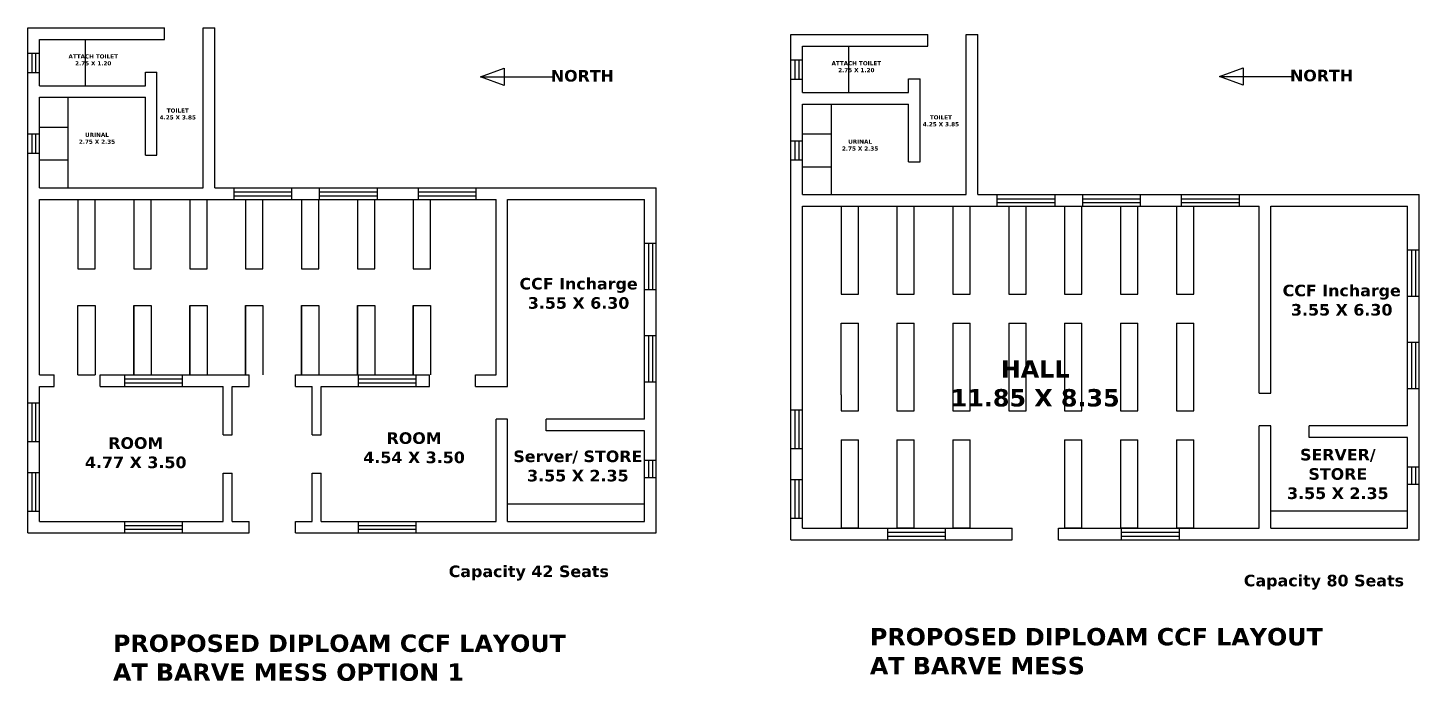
# Model space of a CAD drawing. Header units: inches. Extents: x -10.9 to 63.7, y -23.5 to 18.
# Drawn here: x 27.61 to 63.71, y 1.01 to 17.96 of the extents above; entities that cross this region are included whole.
import ezdxf

# ---------------------------------------------------------------- set-up
doc = ezdxf.new("R2010")
doc.units = ezdxf.units.IN
doc.header["$MEASUREMENT"] = 0
doc.styles.get("Standard").update_dxf_attribs({"font": 'arial.ttf'})

msp = doc.modelspace()

# ---------------------------------------------------------------- linework, layer by layer
for p, q in [((27.61411, 4.85918), (27.61411, 17.95918)), ((27.61411, 17.95918), (31.16411, 17.95918)), ((31.16411, 17.65918), (31.16411, 17.95918)), ((32.16411, 13.80918), (32.16411, 17.95918)), ((32.16411, 17.95918), (32.46411, 17.95918)), ((32.46411, 13.80918), (32.46411, 17.95918)), ((47.41429, 4.68241), (47.41429, 17.78241)), ((47.41429, 17.78241), (50.96429, 17.78241)), ((50.96429, 17.48241), (50.96429, 17.78241)), ((51.96429, 13.63241), (51.96429, 17.78241)), ((51.96429, 17.78241), (52.26429, 17.78241)), ((52.26429, 13.63241), (52.26429, 17.78241)), ((27.91411, 16.45918), (27.91411, 17.65918)), ((27.91411, 17.65918), (31.16411, 17.65918)), ((29.11411, 16.45918), (29.11411, 17.65918)), ((47.71429, 16.28241), (47.71429, 17.48241)), ((47.71429, 17.48241), (50.96429, 17.48241)), ((48.91429, 16.28241), (48.91429, 17.48241)), ((27.61411, 17.30339), (27.91411, 17.30339)), ((27.71499, 17.30339), (27.71499, 16.80339)), ((27.81499, 17.30339), (27.81499, 16.80339)), ((47.41429, 17.12662), (47.71429, 17.12662)), ((47.51517, 17.12662), (47.51517, 16.62662)), ((47.61517, 17.12662), (47.61517, 16.62662)), ((27.61411, 16.80339), (27.91411, 16.80339)), ((30.66411, 16.45918), (30.66411, 16.80918)), ((30.66411, 16.80918), (30.96411, 16.80918)), ((30.96411, 14.65918), (30.96411, 16.80918)), ((39.35697, 16.69026), (39.96972, 16.91678)), ((39.35697, 16.69026), (41.23413, 16.69026)), ((39.96972, 16.46214), (39.35697, 16.69026)), ((39.96972, 16.91678), (39.96972, 16.46214)), ((47.41429, 16.62662), (47.71429, 16.62662)), ((50.46429, 16.28241), (50.46429, 16.63241)), ((50.46429, 16.63241), (50.76429, 16.63241)), ((50.76429, 14.48241), (50.76429, 16.63241)), ((58.53536, 16.69735), (59.14812, 16.92387)), ((58.53536, 16.69735), (60.41253, 16.69735)), ((59.14812, 16.46923), (58.53536, 16.69735)), ((59.14812, 16.92387), (59.14812, 16.46923)), ((27.91411, 16.45918), (30.66411, 16.45918)), ((47.71429, 16.28241), (50.46429, 16.28241)), ((27.91411, 13.80918), (27.91411, 16.15918)), ((27.91411, 16.15918), (30.66411, 16.15918)), ((28.66411, 13.80918), (28.66411, 16.15918)), ((30.66411, 14.65918), (30.66411, 16.15918)), ((47.71429, 13.63241), (47.71429, 15.98241)), ((47.71429, 15.98241), (50.46429, 15.98241)), ((48.46429, 13.63241), (48.46429, 15.98241)), ((50.46429, 14.48241), (50.46429, 15.98241)), ((27.61411, 15.20814), (27.91411, 15.20814)), ((27.71499, 15.20814), (27.71499, 14.70814)), ((27.81499, 15.20814), (27.81499, 14.70814)), ((27.91411, 15.38634), (28.66411, 15.38634)), ((47.71429, 15.20957), (48.46429, 15.20957)), ((47.41429, 15.03137), (47.71429, 15.03137)), ((47.51517, 15.03137), (47.51517, 14.53137)), ((47.61517, 15.03137), (47.61517, 14.53137)), ((27.61411, 14.70814), (27.91411, 14.70814)), ((27.91411, 14.53442), (28.66411, 14.53442)), ((30.66411, 14.65918), (30.96411, 14.65918)), ((47.41429, 14.53137), (47.71429, 14.53137)), ((50.46429, 14.48241), (50.76429, 14.48241)), ((47.71429, 14.35765), (48.46429, 14.35765)), ((27.91411, 13.80918), (32.16411, 13.80918)), ((32.46411, 13.80918), (43.91411, 13.80918)), ((32.96556, 13.50918), (32.96556, 13.80918)), ((34.46556, 13.50918), (34.46556, 13.80918)), ((35.18428, 13.50918), (35.18428, 13.80918)), ((36.68428, 13.50918), (36.68428, 13.80918)), ((37.74812, 13.50918), (37.74812, 13.80918)), ((39.24812, 13.50918), (39.24812, 13.80918)), ((43.91411, 4.85918), (43.91411, 13.80918)), ((27.91411, 13.50918), (39.76411, 13.50918)), ((27.91411, 8.95918), (27.91411, 13.50918)), ((28.91411, 13.50918), (28.91411, 11.70918)), ((29.36411, 11.70918), (29.36411, 13.50918)), ((30.36411, 13.50918), (30.36411, 11.70918)), ((30.81411, 11.70918), (30.81411, 13.50918)), ((31.81411, 13.50918), (31.81411, 11.70918)), ((32.26411, 11.70918), (32.26411, 13.50918)), ((32.96556, 13.70479), (34.46556, 13.70479)), ((32.96556, 13.60479), (34.46556, 13.60479)), ((33.26411, 13.50918), (33.26411, 11.70918)), ((33.71411, 11.70918), (33.71411, 13.50918)), ((34.71411, 13.50918), (34.71411, 11.70918)), ((35.16411, 11.70918), (35.16411, 13.50918)), ((35.18428, 13.70479), (36.68428, 13.70479)), ((35.18428, 13.60479), (36.68428, 13.60479)), ((36.16411, 13.50918), (36.16411, 11.70918)), ((36.61411, 11.70918), (36.61411, 13.50918)), ((37.61411, 13.50918), (37.61411, 11.70918)), ((37.74812, 13.70479), (39.24812, 13.70479)), ((37.74812, 13.60479), (39.24812, 13.60479)), ((38.06411, 11.70918), (38.06411, 13.50918)), ((39.76411, 8.95918), (39.76411, 13.50918)), ((40.06411, 13.50918), (43.61411, 13.50918)), ((40.06411, 8.65918), (40.06411, 13.50918)), ((43.61411, 7.80918), (43.61411, 13.50918)), ((47.71429, 13.63241), (51.96429, 13.63241)), ((52.26429, 13.63241), (63.71429, 13.63241)), ((52.76574, 13.33241), (52.76574, 13.63241)), ((52.76574, 13.52802), (54.26574, 13.52802)), ((52.76574, 13.42802), (54.26574, 13.42802)), ((54.26574, 13.33241), (54.26574, 13.63241)), ((54.98445, 13.33241), (54.98445, 13.63241)), ((54.98445, 13.52802), (56.48445, 13.52802)), ((54.98445, 13.42802), (56.48445, 13.42802)), ((56.48445, 13.33241), (56.48445, 13.63241)), ((57.5483, 13.33241), (57.5483, 13.63241)), ((57.5483, 13.52802), (59.0483, 13.52802)), ((57.5483, 13.42802), (59.0483, 13.42802)), ((59.0483, 13.33241), (59.0483, 13.63241)), ((63.71429, 4.68241), (63.71429, 13.63241)), ((47.71429, 8.78241), (47.71429, 13.33241)), ((47.71429, 13.33241), (59.56429, 13.33241)), ((48.71429, 13.33241), (48.71429, 11.05241)), ((49.16429, 11.05241), (49.16429, 13.33241)), ((50.16429, 13.33241), (50.16429, 11.05241)), ((50.61429, 11.05241), (50.61429, 13.33241)), ((51.61429, 13.33241), (51.61429, 11.05241)), ((52.06429, 11.05241), (52.06429, 13.33241)), ((53.06429, 13.33241), (53.06429, 11.05241)), ((53.51429, 11.05241), (53.51429, 13.33241)), ((54.51429, 13.33241), (54.51429, 11.05241)), ((54.96429, 11.05241), (54.96429, 13.33241)), ((55.96429, 13.33241), (55.96429, 11.05241)), ((56.41429, 11.05241), (56.41429, 13.33241)), ((57.41429, 13.33241), (57.41429, 11.05241)), ((57.86429, 11.05241), (57.86429, 13.33241)), ((59.56429, 8.48241), (59.56429, 13.33241)), ((59.86429, 13.33241), (63.41429, 13.33241)), ((59.86429, 8.48241), (59.86429, 13.33241)), ((63.41429, 7.63241), (63.41429, 13.33241)), ((43.61411, 12.37557), (43.91411, 12.37557)), ((43.71772, 12.37557), (43.71772, 11.17557)), ((43.81772, 12.37557), (43.81772, 11.17557)), ((63.41429, 12.1988), (63.71429, 12.1988)), ((63.5179, 12.1988), (63.5179, 10.9988)), ((63.6179, 12.1988), (63.6179, 10.9988)), ((28.91411, 11.70918), (29.36411, 11.70918)), ((30.36411, 11.70918), (30.81411, 11.70918)), ((31.81411, 11.70918), (32.26411, 11.70918)), ((33.26411, 11.70918), (33.71411, 11.70918)), ((34.71411, 11.70918), (35.16411, 11.70918)), ((36.16411, 11.70918), (36.61411, 11.70918)), ((37.61411, 11.70918), (38.06411, 11.70918)), ((43.61411, 11.17557), (43.91411, 11.17557)), ((48.71429, 11.05241), (49.16429, 11.05241)), ((50.16429, 11.05241), (50.61429, 11.05241)), ((51.61429, 11.05241), (52.06429, 11.05241)), ((53.06429, 11.05241), (53.51429, 11.05241)), ((54.51429, 11.05241), (54.96429, 11.05241)), ((55.96429, 11.05241), (56.41429, 11.05241)), ((57.41429, 11.05241), (57.86429, 11.05241)), ((63.41429, 10.9988), (63.71429, 10.9988)), ((28.91411, 8.95918), (28.91411, 10.75918)), ((28.91411, 10.75918), (29.36411, 10.75918)), ((29.36411, 10.75918), (29.36411, 8.95918)), ((30.36411, 10.75918), (30.36411, 8.95918)), ((30.36411, 8.95918), (30.36411, 10.75918)), ((30.36411, 10.75918), (30.81411, 10.75918)), ((30.81411, 10.75918), (30.81411, 8.95918)), ((31.81411, 10.75918), (31.81411, 8.95918)), ((31.81411, 8.95918), (31.81411, 10.75918)), ((31.81411, 10.75918), (32.26411, 10.75918)), ((32.26411, 10.75918), (32.26411, 8.95918)), ((33.26411, 8.95918), (33.26411, 10.75918)), ((33.26411, 10.75918), (33.71411, 10.75918)), ((33.26411, 10.75918), (33.26411, 8.95918)), ((33.71411, 10.75918), (33.71411, 8.95918)), ((34.71411, 10.75918), (34.71411, 8.95918)), ((34.71411, 8.95918), (34.71411, 10.75918)), ((34.71411, 10.75918), (35.16411, 10.75918)), ((35.16411, 10.75918), (35.16411, 8.95918)), ((36.16411, 10.75918), (36.16411, 8.95918)), ((36.16411, 8.95918), (36.16411, 10.75918)), ((36.16411, 10.75918), (36.61411, 10.75918)), ((36.61411, 10.75918), (36.61411, 8.95918)), ((37.61411, 10.75918), (37.61411, 8.95918)), ((37.61411, 8.95918), (37.61411, 10.75918)), ((37.61411, 10.75918), (38.06411, 10.75918)), ((38.06411, 10.75918), (38.06411, 8.95918)), ((48.71429, 10.30241), (49.16429, 10.30241)), ((48.71429, 10.30241), (49.16429, 10.30241)), ((48.71429, 8.44241), (48.71429, 10.30241)), ((49.16429, 8.02241), (49.16429, 10.30241)), ((50.16429, 10.30241), (50.16429, 8.02241)), ((50.16429, 10.30241), (50.61429, 10.30241)), ((50.61429, 8.02241), (50.61429, 10.30241)), ((51.61429, 10.30241), (51.61429, 8.02241)), ((51.61429, 10.30241), (52.06429, 10.30241)), ((52.06429, 8.02241), (52.06429, 10.30241)), ((53.06429, 10.30241), (53.06429, 8.02241)), ((53.06429, 10.30241), (53.51429, 10.30241)), ((53.51429, 8.02241), (53.51429, 10.30241)), ((54.51429, 10.30241), (54.51429, 8.02241)), ((54.51429, 10.30241), (54.96429, 10.30241)), ((54.96429, 8.02241), (54.96429, 10.30241)), ((55.96429, 10.30241), (55.96429, 8.02241)), ((55.96429, 10.30241), (56.41429, 10.30241)), ((56.41429, 8.02241), (56.41429, 10.30241)), ((57.41429, 10.30241), (57.41429, 8.02241)), ((57.41429, 10.30241), (57.86429, 10.30241)), ((57.86429, 8.02241), (57.86429, 10.30241)), ((43.61411, 9.97927), (43.91411, 9.97927)), ((43.71772, 9.97927), (43.71772, 8.77927)), ((43.81772, 9.97927), (43.81772, 8.77927)), ((63.41429, 9.80251), (63.71429, 9.80251)), ((63.5179, 9.80251), (63.5179, 8.60251)), ((63.6179, 9.80251), (63.6179, 8.60251)), ((27.91411, 8.95918), (28.29494, 8.95918)), ((28.29494, 8.65918), (28.29494, 8.95918)), ((28.91411, 8.95918), (29.36411, 8.95918)), ((29.49494, 8.95918), (33.35802, 8.95918)), ((29.49494, 8.65918), (29.49494, 8.95918)), ((30.1275, 8.65918), (30.1275, 8.95918)), ((30.1275, 8.85542), (31.6275, 8.85542)), ((30.1275, 8.75542), (31.6275, 8.75542)), ((31.6275, 8.65918), (31.6275, 8.95918)), ((33.35802, 8.65918), (33.35802, 8.95918)), ((34.55802, 8.95918), (38.03253, 8.95918)), ((34.55802, 8.65918), (34.55802, 8.95918)), ((36.19297, 8.65918), (36.19297, 8.95918)), ((36.19297, 8.85542), (37.69297, 8.85542)), ((36.19297, 8.75542), (37.69297, 8.75542)), ((37.69297, 8.65918), (37.69297, 8.95918)), ((38.03253, 8.65918), (38.03253, 8.95918)), ((39.23253, 8.95918), (39.76411, 8.95918)), ((39.23253, 8.65918), (39.23253, 8.95918)), ((43.61411, 8.77927), (43.91411, 8.77927)), ((47.71429, 4.98241), (47.71429, 8.78241)), ((27.91411, 5.15918), (27.91411, 8.65918)), ((27.91411, 8.65918), (28.29494, 8.65918)), ((29.49494, 8.65918), (32.68411, 8.65918)), ((32.68411, 7.4047), (32.68411, 8.65918)), ((32.91411, 7.4047), (32.91411, 8.65918)), ((32.91411, 8.65918), (33.35802, 8.65918)), ((34.55802, 8.65918), (34.99411, 8.65918)), ((34.99411, 7.4047), (34.99411, 8.65918)), ((35.22411, 7.4047), (35.22411, 8.65918)), ((35.22411, 8.65918), (38.03253, 8.65918)), ((39.23253, 8.65918), (40.06411, 8.65918)), ((48.71429, 8.44241), (48.71429, 8.02241)), ((59.56429, 8.48241), (59.86429, 8.48241)), ((63.41429, 8.60251), (63.71429, 8.60251)), ((27.61411, 8.22951), (27.91411, 8.22951)), ((27.71579, 8.22951), (27.71579, 7.22951)), ((27.81579, 8.22951), (27.81579, 7.22951)), ((47.41429, 8.05274), (47.71429, 8.05274)), ((47.51597, 8.05274), (47.51597, 7.05274)), ((47.61597, 8.05274), (47.61597, 7.05274)), ((48.71429, 8.02241), (49.16429, 8.02241)), ((50.16429, 8.02241), (50.61429, 8.02241)), ((51.61429, 8.02241), (52.06429, 8.02241)), ((53.06429, 8.02241), (53.51429, 8.02241)), ((54.51429, 8.02241), (54.96429, 8.02241)), ((55.96429, 8.02241), (56.41429, 8.02241)), ((57.41429, 8.02241), (57.86429, 8.02241)), ((39.76411, 5.15918), (39.76411, 7.80918)), ((40.06411, 7.80918), (39.76411, 7.80918)), ((40.06411, 5.15918), (40.06411, 7.80918)), ((41.06411, 7.50918), (41.06411, 7.80918)), ((43.61411, 7.80918), (41.06411, 7.80918)), ((59.56429, 4.98241), (59.56429, 7.63241)), ((59.86429, 7.63241), (59.56429, 7.63241)), ((59.86429, 4.98241), (59.86429, 7.63241)), ((60.86429, 7.33241), (60.86429, 7.63241)), ((63.41429, 7.63241), (60.86429, 7.63241)), ((27.61411, 7.22951), (27.91411, 7.22951)), ((32.68411, 7.4047), (32.91411, 7.4047)), ((34.99411, 7.4047), (35.22411, 7.4047)), ((43.61411, 7.50918), (41.06411, 7.50918)), ((43.61411, 5.15918), (43.61411, 7.50918)), ((48.71429, 7.27241), (48.71429, 4.99241)), ((48.71429, 7.27241), (49.16429, 7.27241)), ((49.16429, 4.99241), (49.16429, 7.27241)), ((50.16429, 7.27241), (50.16429, 4.99241)), ((50.16429, 7.27241), (50.61429, 7.27241)), ((50.61429, 4.99241), (50.61429, 7.27241)), ((51.61429, 7.27241), (51.61429, 4.99241)), ((51.61429, 7.27241), (52.06429, 7.27241)), ((52.06429, 4.99241), (52.06429, 7.27241)), ((54.51429, 7.27241), (54.51429, 4.99241)), ((54.51429, 7.27241), (54.96429, 7.27241)), ((54.96429, 4.99241), (54.96429, 7.27241)), ((55.96429, 7.27241), (55.96429, 4.99241)), ((55.96429, 7.27241), (56.41429, 7.27241)), ((56.41429, 4.99241), (56.41429, 7.27241)), ((57.41429, 7.27241), (57.41429, 4.99241)), ((57.41429, 7.27241), (57.86429, 7.27241)), ((57.86429, 4.99241), (57.86429, 7.27241)), ((63.41429, 7.33241), (60.86429, 7.33241)), ((63.41429, 4.98241), (63.41429, 7.33241)), ((47.41429, 7.05274), (47.71429, 7.05274)), ((43.61411, 6.74701), (43.91411, 6.74701)), ((43.71772, 6.74701), (43.71772, 6.29701)), ((43.81772, 6.74701), (43.81772, 6.29701)), ((63.41429, 6.57024), (63.71429, 6.57024)), ((63.5179, 6.57024), (63.5179, 6.12024)), ((63.6179, 6.57024), (63.6179, 6.12024)), ((27.61411, 6.42236), (27.91411, 6.42236)), ((27.71579, 6.42236), (27.71579, 5.42236)), ((27.81579, 6.42236), (27.81579, 5.42236)), ((32.68411, 5.15918), (32.68411, 6.4047)), ((32.68411, 6.4047), (32.91411, 6.4047)), ((32.91411, 5.15918), (32.91411, 6.4047)), ((34.99411, 5.15918), (34.99411, 6.4047)), ((34.99411, 6.4047), (35.22411, 6.4047)), ((35.22411, 5.15918), (35.22411, 6.4047)), ((43.61411, 6.29701), (43.91411, 6.29701)), ((47.41429, 6.24559), (47.71429, 6.24559)), ((47.51597, 6.24559), (47.51597, 5.24559)), ((47.61597, 6.24559), (47.61597, 5.24559)), ((63.41429, 6.12024), (63.71429, 6.12024)), ((27.61411, 5.42236), (27.91411, 5.42236)), ((40.06411, 5.60918), (43.61411, 5.60918)), ((59.86429, 5.43241), (63.41429, 5.43241)), ((27.91411, 5.15918), (32.68411, 5.15918)), ((30.1275, 4.85918), (30.1275, 5.15918)), ((31.6275, 4.85918), (31.6275, 5.15918)), ((32.91411, 5.15918), (33.35802, 5.15918)), ((33.35802, 4.85918), (33.35802, 5.15918)), ((34.55802, 5.15918), (34.99411, 5.15918)), ((34.55802, 4.85918), (34.55802, 5.15918)), ((35.22411, 5.15918), (39.76411, 5.15918)), ((36.19297, 4.85918), (36.19297, 5.15918)), ((37.69297, 4.85918), (37.69297, 5.15918)), ((40.06411, 5.15918), (43.61411, 5.15918)), ((47.41429, 5.24559), (47.71429, 5.24559)), ((27.61411, 4.85918), (33.35802, 4.85918)), ((30.1275, 5.05234), (31.6275, 5.05234)), ((30.1275, 4.95234), (31.6275, 4.95234)), ((34.55802, 4.85918), (39.76411, 4.85918)), ((36.19297, 5.05234), (36.24846, 5.05234)), ((36.19297, 5.05234), (37.69297, 5.05234)), ((36.19297, 4.95234), (36.24846, 4.95234)), ((36.19297, 4.95234), (37.69297, 4.95234)), ((39.76411, 4.85918), (43.91411, 4.85918)), ((47.71429, 4.98241), (52.48429, 4.98241)), ((48.71429, 4.99241), (49.16429, 4.99241)), ((49.92768, 4.68241), (49.92768, 4.98241)), ((49.92768, 4.87557), (51.42768, 4.87557)), ((49.92768, 4.77557), (51.42768, 4.77557)), ((50.16429, 4.99241), (50.61429, 4.99241)), ((51.42768, 4.68241), (51.42768, 4.98241)), ((51.61429, 4.99241), (52.06429, 4.99241)), ((52.48429, 4.98241), (53.1582, 4.98241)), ((53.1582, 4.68241), (53.1582, 4.98241)), ((54.3582, 4.98241), (55.02429, 4.98241)), ((54.3582, 4.68241), (54.3582, 4.98241)), ((54.51429, 4.99241), (54.96429, 4.99241)), ((55.02429, 4.98241), (59.56429, 4.98241)), ((55.96429, 4.99241), (56.41429, 4.99241)), ((55.99315, 4.68241), (55.99315, 4.98241)), ((55.99315, 4.87557), (56.04864, 4.87557)), ((55.99315, 4.87557), (57.49315, 4.87557)), ((55.99315, 4.77557), (56.04864, 4.77557)), ((55.99315, 4.77557), (57.49315, 4.77557)), ((57.41429, 4.99241), (57.86429, 4.99241)), ((57.49315, 4.68241), (57.49315, 4.98241)), ((59.86429, 4.98241), (63.41429, 4.98241)), ((47.41429, 4.68241), (53.1582, 4.68241)), ((54.3582, 4.68241), (59.56429, 4.68241)), ((59.56429, 4.68241), (63.71429, 4.68241))]:
    msp.add_line(p, q)

# ---------------------------------------------------------------- texts
at = {"attachment_point": 1}
for s, width, heights, insert, char_height in [('\\pxqc;{\\fVerdana|b1|i0|c0|p34;ATTACH TOILET\\P2.75 X 1.20}', 3.3597797, [-0.29249], (27.6308, 17.27171), 0.107175), ('\\pxqc;{\\fVerdana|b1|i0|c0|p34;ATTACH TOILET\\P2.75 X 1.20}', 3.3597797, [-0.29249], (47.43098, 17.09494), 0.107175), ('\\pxqc;{\\fVerdana|b1|i0|c0|p34;NORTH}', 3.3597797, [-0.31249], (40.32306, 16.86525), 0.3), ('\\pxqc;{\\fVerdana|b1|i0|c0|p34;NORTH}', 3.3597797, [-0.31249], (59.50145, 16.87234), 0.3), ('\\pxqc;{\\fVerdana|b1|i0|c0|p34;TOILET\\P4.25 X 3.85}', 3.3597797, [-0.29293], (29.82468, 15.86835), 0.107175), ('\\pxqc;{\\fVerdana|b1|i0|c0|p34;TOILET\\P4.25 X 3.85}', 3.3597797, [-0.29293], (49.62486, 15.69158), 0.107175), ('\\pxqc;{\\fVerdana|b1|i0|c0|p34;URINAL\\P2.75 X 2.35}', 3.3597797, [-0.29026], (27.72874, 15.23733), 0.107175), ('\\pxqc;{\\fVerdana|b1|i0|c0|p34;URINAL\\P2.75 X 2.35}', 3.3597797, [-0.29026], (47.52892, 15.06056), 0.107175), ('\\pxqc;{\\fVerdana|b1|i0|c0|p34;CCF Incharge\\P3.55 X 6.30}', 3.3597797, [-0.82599], (40.22424, 11.47374), 0.3), ('\\pxqc;{\\fVerdana|b1|i0|c0|p34;CCF Incharge\\P3.55 X 6.30}', 3.3597797, [-0.82599], (60.02442, 11.29697), 0.3), ('\\pxqc;{\\fVerdana|b1|i0|c0|p34;HALL\\P11.85 X 8.35}', 5.9360056, [-1.22055], (50.78286, 9.33937), 0.45), ('\\pxqc;{\\fVerdana|b1|i0|c0|p34;ROOM\\P4.77 X 3.50}', 3.3597797, [-0.81874], (28.73475, 7.33971), 0.3), ('\\pxqc;{\\fVerdana|b1|i0|c0|p34;ROOM\\P4.54 X 3.50}', 3.3597797, [-0.81874], (35.95638, 7.46852), 0.3), ('\\pxqc;{\\fVerdana|b1|i0|c0|p34;Server/ STORE\\P3.55 X 2.35}', 3.4352641, [-0.82599], (40.1678, 6.99542), 0.3), ('\\pxqc;{\\fVerdana|b1|i0|c0|p34;SERVER/ STORE\\P3.55 X 2.35}', 3.3597797, [-1.33224], (59.92395, 7.03857), 0.3), ('\\pxqc;{\\fVerdana|b1|i0|c0|p34;Capacity 42 Seats}', 5.173061, [-0.39651], (38.02559, 4.01318), 0.3), ('\\pxqc;{\\fVerdana|b1|i0|c0|p34;Capacity 80 Seats}', 5.173061, [-0.39651], (58.65613, 3.77387), 0.3), ('{\\fVerdana|b1|i0|c0|p34;PROPOSED DIPLOAM CCF LAYOUT AT BARVE MESS OPTION 1}', 12.6683725, [-1.22811], (29.82423, 2.22297), 0.45), ('{\\fVerdana|b1|i0|c0|p34;PROPOSED DIPLOAM CCF LAYOUT AT BARVE MESS}', 12.6683725, [-1.22569], (49.46284, 2.39281), 0.45)]:
    msp.add_mtext_dynamic_manual_height_columns(s, width=width, gutter_width=1, heights=heights, dxfattribs=dict(at, insert=insert, char_height=char_height))

doc.saveas('drawing.dxf')
